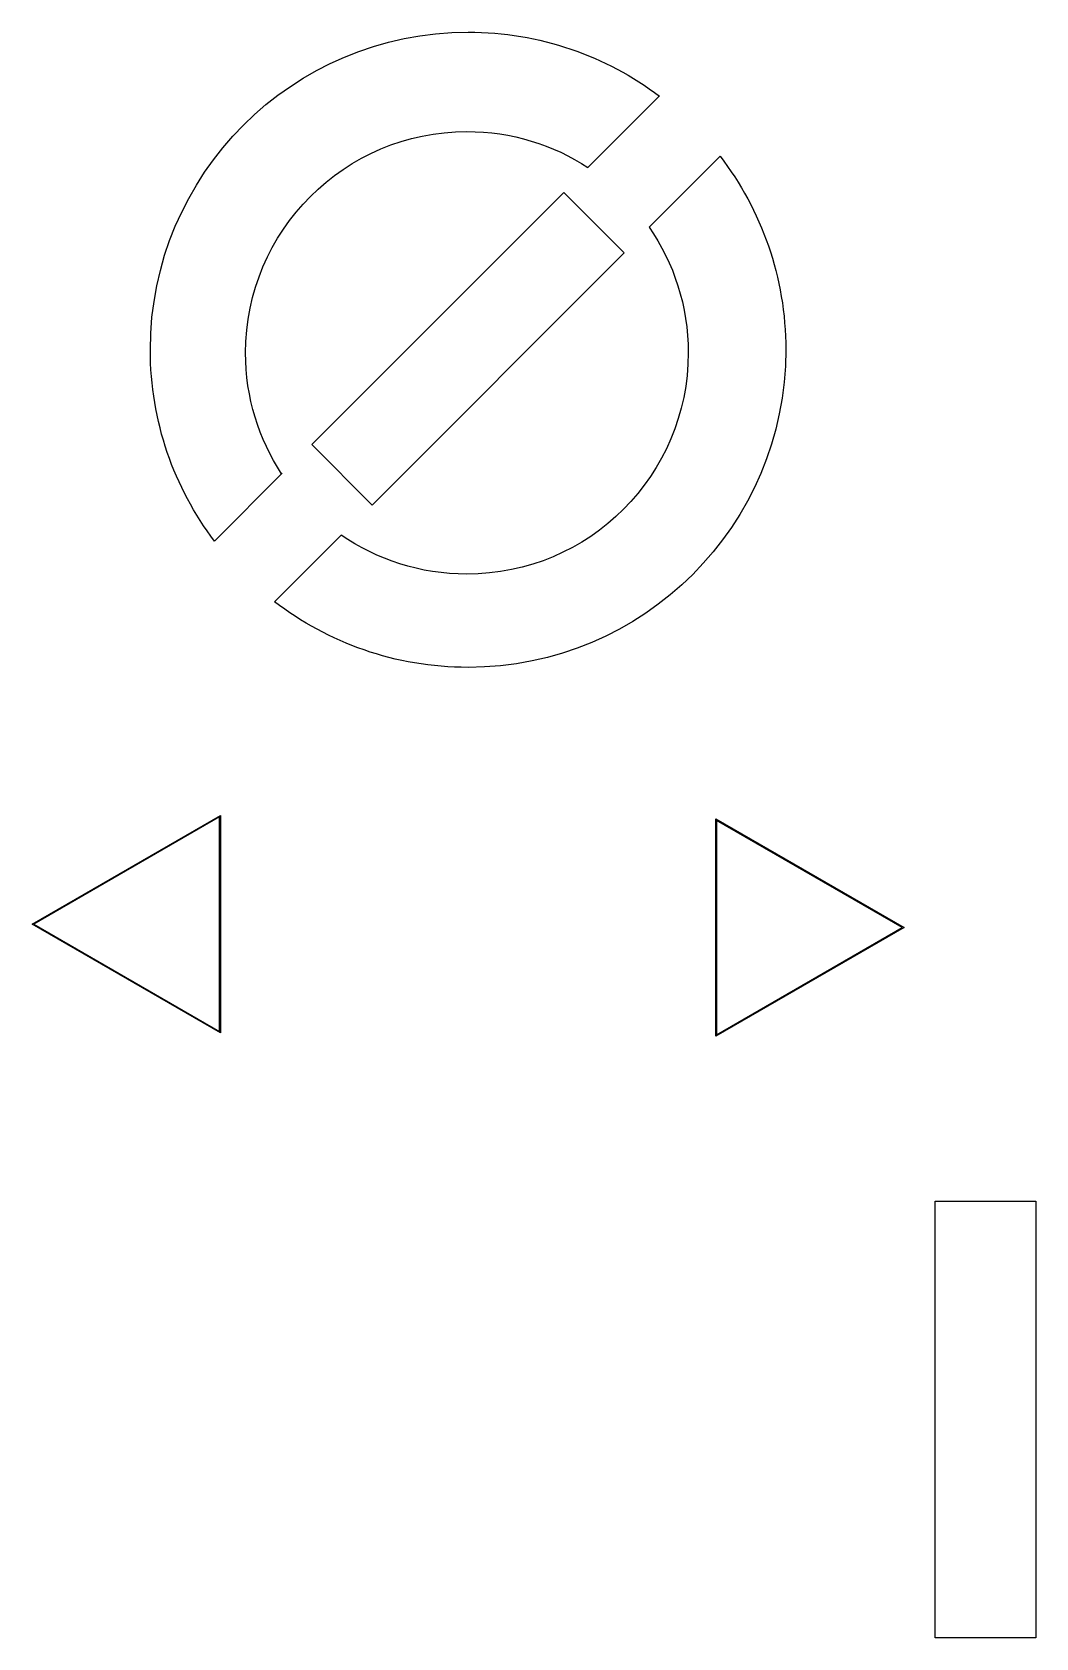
# Model space of a CAD drawing. Extents: x 45 to 298, y 0 to 404.
import ezdxf

# ---------------------------------------------------------------- set-up
doc = ezdxf.new("R2010")
doc.units = 0
doc.layers.add('Layer_1', color=7, linetype='CONTINUOUS')

msp = doc.modelspace()

# ---------------------------------------------------------------- linework, layer by layer
at = {"layer": 'Layer_1', "color": 1}
for points in [[(185.200624, 370.051896), (203.246314, 388.097587)], [(218.465048, 372.899643), (200.602698, 355.03814)], [(194.357842, 348.54848), (130.849246, 285.039035), (115.642153, 300.247818), (179.150332, 363.757264), (194.357842, 348.54848), (194.357842, 348.54848)], [(91.111058, 275.962542), (108.188813, 293.040297)], [(123.047556, 277.483378), (106.248411, 260.684233)], [(45.200801, 179.448373), (92.627281, 206.830052), (92.627845, 152.254291), (92.62841, 152.066693), (45.200974, 179.448373), (45.200801, 179.448373)], [(45.634069, 179.448373), (92.410528, 152.44189), (92.410528, 206.454138), (45.634069, 179.448373), (45.634069, 179.448373)], [(217.371755, 205.763345), (217.371755, 205.950464), (264.799191, 178.569981), (217.371755, 151.189018), (217.371755, 205.763345), (217.371755, 205.763345)], [(217.58827, 151.563976), (264.36449, 178.569981), (217.58827, 205.575987), (217.58827, 151.563976), (217.58827, 151.563976)], [(92.519263, 152.254291), (92.573512, 152.348209), (92.519263, 152.254291), (92.519263, 152.254291)]]:
    msp.add_lwpolyline(points, dxfattribs=at)
at = {"layer": 'Layer_1', "color": 7}
msp.add_lwpolyline([(298.012725, 109.637429), (298.012725, -0.362574), (272.680849, -0.362574), (272.680849, 109.637429), (298.012725, 109.637429)], dxfattribs=at)
at = {"layer": 'Layer_1', "color": 1}
for points in [[(74.97757, 324.151848), (74.97757, 368.347043), (110.804737, 404.17421), (154.999932, 404.17421)], [(154.999932, 404.17421), (173.093468, 404.17421), (189.784642, 398.168859), (203.188814, 388.04322)], [(98.961075, 323.374578), (98.961075, 354.164753), (123.921196, 379.124874), (154.711372, 379.124874)], [(154.711372, 379.124874), (165.965423, 379.124874), (176.440383, 375.79045), (185.202614, 370.055241)], [(218.465048, 372.900024), (228.848126, 359.401852), (235.021997, 342.4977), (235.022421, 324.151805)], [(200.60291, 355.03869), (206.819546, 346.045273), (210.460949, 335.135038), (210.460949, 323.374578)], [(91.108983, 275.962542), (80.98292, 289.367138), (74.97757, 306.058311), (74.97757, 324.151848)], [(235.022421, 324.151805), (235.022421, 279.957034), (199.19483, 244.129867), (154.999635, 244.129867)], [(108.029438, 292.885453), (102.295499, 301.64726), (98.961075, 312.121797), (98.961075, 323.374578)], [(210.460949, 323.374578), (210.460949, 292.584825), (185.500828, 267.624704), (154.711075, 267.624704)], [(154.711075, 267.624704), (142.951462, 267.624704), (132.042074, 271.266107), (123.04908, 277.48232)], [(154.999635, 244.129867), (136.653741, 244.129867), (119.749588, 250.303738), (106.251841, 260.686816)]]:
    msp.add_open_spline(points, degree=3, dxfattribs=at)

doc.saveas('drawing.dxf')
